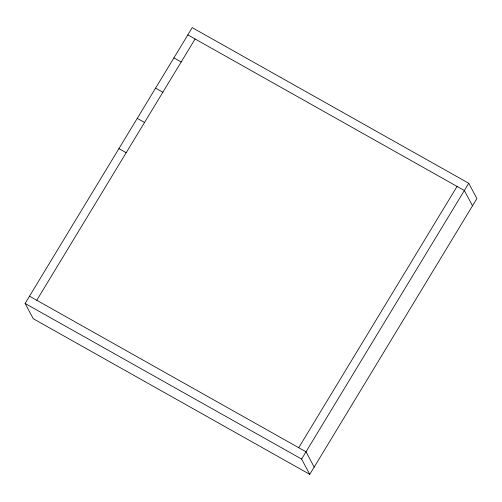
<?xml version="1.0" encoding="UTF-8"?>
<svg xmlns="http://www.w3.org/2000/svg" width="502" height="502" viewBox="0 0 502 502"><rect width="100%" height="100%" fill="white"/><g stroke="black" fill="none" stroke-linecap="round" stroke-linejoin="round"><path stroke-width="0.75" d="M25.1 303.446L192.228 27.648L468.736 183.261L476.9 198.554L309.772 474.352L33.264 318.739L25.1 303.446L301.608 459.06L309.772 474.352M36.771 300.284L195.109 38.999M298.728 447.709L457.058 186.424M301.608 459.06L468.736 183.261M187.83 34.908L464.337 190.515L472.501 205.807M173.905 57.887L181.178 61.984M155.576 88.132L162.855 92.224M137.253 118.372L144.532 122.469M118.93 148.611L126.203 152.708M29.499 296.193L306 451.8L314.17 467.092"/></g></svg>
